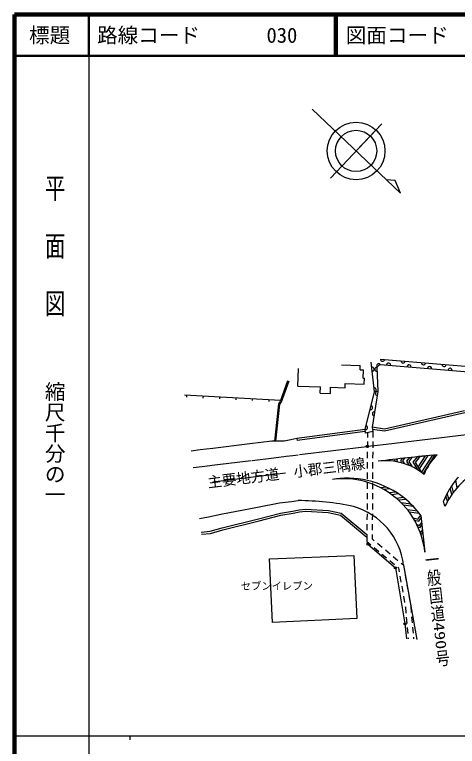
# Model space of a CAD drawing. Units: millimetres, scale not verified. Extents: x 40000 to 680000, y 20000 to 380000.
# Drawn here: x 40000 to 147475, y 202409 to 380000 of the extents above; entities that cross this region are included whole.
import ezdxf
from ezdxf.enums import TextEntityAlignment as Align

# ---------------------------------------------------------------- set-up
doc = ezdxf.new("R2010")
doc.units = ezdxf.units.MM
doc.header["$LTSCALE"] = 1000
doc.header["$PDMODE"] = 32
doc.header["$PDSIZE"] = 500
for name, color, linetype, lineweight in [('M-BGD', 7, 'Continuous', 25), ('M-TTL', 2, 'Continuous', 140), ('M-TTL-BAND', 7, 'Continuous', 25), ('M-TTL-LINE', 7, 'Continuous', 50)]:
    doc.layers.add(name, color=color, linetype=linetype, lineweight=lineweight)
doc.layers.add('M-TTL-TXT', color=7, linetype='Continuous')
doc.styles.add('@ＭＳ ゴシック', font='')
doc.styles.add('ＭＳ ゴシック', font='')
doc.styles.get('@ＭＳ ゴシック').set_extended_font_data('@MS Gothic')
doc.styles.get('ＭＳ ゴシック').set_extended_font_data('MS Gothic')

msp = doc.modelspace()

# ---------------------------------------------------------------- linework, layer by layer
at = {"layer": 'M-BGD'}
for p, q in [((119386, 294977), (123906, 294813)), ((123869, 293814), (123906, 294813)), ((127333, 288462), (126579, 295654)), ((128750, 295111), (127890, 294401)), ((128697, 295116), (151185, 293199)), ((128808, 296411), (151278, 294496)), ((108717, 289858), (108871, 294117)), ((123869, 293814), (124669, 293785)), ((124597, 291787), (124669, 293785)), ((127890, 294401), (128175, 288541)), ((124597, 291787), (124897, 291776)), ((124843, 290277), (124897, 291776)), ((106246, 291139), (104428, 286079)), ((106528, 291037), (104694, 285935)), ((108717, 289858), (114213, 289660)), ((114159, 288161), (114213, 289660)), ((116658, 288070), (116712, 289569)), ((116712, 289569), (120209, 289443)), ((120209, 289443), (120246, 290443)), ((120246, 290443), (124843, 290277)), ((114159, 288161), (116658, 288070)), ((125066, 279292), (127333, 288462)), ((128175, 288541), (126823, 279859)), ((81216, 287688), (104565, 286461)), ((81735, 287660), (81709, 287161)), ((85729, 287450), (85703, 286951)), ((89724, 287240), (89698, 286741)), ((93718, 287031), (93692, 286531)), ((97713, 286821), (97687, 286321)), ((101707, 286611), (101681, 286111)), ((104428, 286079), (104038, 285568)), ((104694, 285935), (104328, 285453)), ((104038, 285568), (103060, 276481)), ((104328, 285453), (103362, 276482)), ((149169, 283859), (129786, 279415)), ((149268, 283369), (129805, 278907)), ((125066, 279292), (108507, 277119)), ((125175, 278399), (125066, 279292)), ((126944, 278867), (125175, 278399)), ((129786, 279415), (126823, 279859)), ((126823, 279859), (126944, 278867)), ((129805, 278907), (126886, 279344)), ((126944, 278867), (126936, 277367)), ((108507, 277119), (107030, 276838)), ((108507, 277119), (108572, 276623)), ((125127, 278796), (108572, 276623)), ((125642, 278522), (125636, 277374)), ((130228, 275792), (149665, 278080)), ((97062, 275822), (88128, 274731)), ((102427, 276477), (97062, 275822)), ((105448, 276493), (102427, 276477)), ((107030, 276838), (105448, 276493)), ((125613, 275229), (127362, 275442)), ((125631, 276374), (125623, 274874)), ((126931, 276367), (126923, 274867)), ((127362, 275442), (130228, 275792)), ((85058, 274356), (82873, 274090)), ((88128, 274731), (85058, 274356)), ((109135, 273216), (125513, 275216)), ((125618, 273874), (125610, 272374)), ((126918, 273867), (126910, 272367)), ((88619, 270711), (97404, 271784)), ((97702, 271820), (102918, 272457)), ((102918, 272457), (105896, 272821)), ((105896, 272821), (107497, 273016)), ((107497, 273016), (108837, 273180)), ((137597, 272677), (139586, 272891)), ((137989, 270150), (139778, 272911)), ((138253, 269730), (140354, 272972)), ((138797, 268866), (141538, 273097)), ((139156, 268592), (142113, 273157)), ((83363, 270070), (85548, 270336)), ((85548, 270336), (88619, 270711)), ((125605, 271374), (125597, 269874)), ((126905, 271367), (126897, 269867)), ((88112, 266619), (105736, 268771)), ((125591, 268874), (125584, 267374)), ((126891, 268867), (126884, 267367)), ((147404, 265152), (147074, 266982)), ((125578, 266374), (125570, 264874)), ((126878, 266367), (126870, 264867)), ((130249, 265343), (128817, 265181)), ((131075, 264933), (129588, 264765)), ((146128, 263532), (145739, 265065)), ((146511, 264056), (146109, 265640)), ((125565, 263874), (125557, 262374)), ((126865, 263867), (126857, 262367)), ((132548, 264093), (130955, 263913)), ((133211, 263665), (131568, 263479)), ((145104, 261927), (144672, 263149)), ((145436, 262487), (144986, 263761)), ((98941, 260436), (104258, 261489)), ((104258, 261489), (107236, 261852)), ((107236, 261852), (108837, 262048)), ((125552, 261374), (125544, 259874)), ((126852, 261367), (126844, 259867)), ((134418, 262795), (132679, 262598)), ((134966, 262354), (133184, 262152)), ((136209, 261221), (133844, 261522)), ((90080, 258750), (98941, 260436)), ((104517, 259000), (107493, 259515)), ((107493, 259515), (109094, 259812)), ((107581, 259023), (109170, 259318)), ((109094, 259812), (110643, 260002)), ((109170, 259318), (110659, 259500)), ((110643, 260002), (116185, 259682)), ((110659, 259500), (116119, 259185)), ((116185, 259682), (119290, 259020)), ((136775, 260645), (134396, 260948)), ((137782, 259509), (135366, 259816)), ((84865, 257751), (87037, 258127)), ((87037, 258127), (90080, 258750)), ((90411, 255461), (99219, 257645)), ((99219, 257645), (104517, 259000)), ((99341, 257161), (104621, 258511)), ((104621, 258511), (107581, 259023)), ((116119, 259185), (119066, 258557)), ((119066, 258557), (125509, 253198)), ((119290, 259020), (125512, 253845)), ((125539, 258874), (125531, 257374)), ((126839, 258867), (126831, 257367)), ((138231, 258947), (135793, 259258)), ((138630, 258416), (139589, 249520)), ((90541, 254978), (99341, 257161)), ((125526, 256374), (125518, 254874)), ((126825, 256367), (126818, 254867)), ((85272, 254409), (87434, 254600)), ((85333, 253913), (87527, 254106)), ((87434, 254600), (90411, 255461)), ((87527, 254106), (90541, 254978)), ((125512, 253874), (125503, 252136)), ((126812, 253867), (126806, 252742)), ((126806, 252742), (127303, 252328)), ((125503, 252136), (126470, 251330)), ((127238, 250689), (128391, 249729)), ((128071, 251688), (129223, 250727)), ((129159, 249088), (130311, 248128)), ((129991, 250087), (131143, 249126)), ((131079, 247487), (132231, 246527)), ((131911, 248486), (133063, 247525)), ((133831, 246885), (134368, 246438)), ((132999, 245886), (133170, 245744)), ((133170, 245744), (133348, 244735)), ((134368, 246438), (134628, 244960)), ((134428, 246380), (137595, 228349)), ((133521, 243750), (133782, 242273)), ((134802, 243976), (135062, 242498)), ((133955, 241288), (134215, 239811)), ((135235, 241513), (135496, 240036)), ((134389, 238826), (134649, 237349)), ((135669, 239051), (135929, 237574)), ((134823, 236364), (134864, 236130)), ((134849, 236238), (134986, 234744)), ((136103, 236589), (136144, 236356)), ((136144, 236356), (136281, 234862)), ((135077, 233748), (135214, 232254)), ((136372, 233866), (136508, 232373)), ((135305, 231258), (135441, 229765)), ((136599, 231377), (136736, 229883)), ((135532, 228769), (135553, 228542)), ((136827, 228887), (136858, 228542))]:
    msp.add_line(p, q, dxfattribs=at)
for points in [[(112225, 357054), (133667, 336703), (132360, 339750), (130280, 339918)], [(122902, 346920), (129144, 353497), (116649, 340332)], [(132242, 272079), (132146, 271955), (132416, 271525)], [(132865, 272150), (132666, 271892), (132958, 271427)], [(134042, 272283), (133649, 271773), (134027, 271172)], [(134664, 272353), (134169, 271710), (134619, 270994)], [(135840, 272484), (135152, 271591), (135803, 270557)], [(136461, 272552), (135672, 271528), (136471, 270258)], [(137715, 272689), (136693, 271364), (137873, 269490)], [(138335, 272756), (137241, 271338), (138784, 268888)], [(136723, 257883), (137899, 257562), (138568, 258501)], [(137054, 257326), (138083, 257045), (138687, 257892)], [(137641, 256223), (138320, 256038), (138812, 256728)], [(137896, 255687), (138460, 255533), (138878, 256120)], [(138346, 254622), (138741, 254514), (139010, 254891)], [(138539, 254102), (138881, 254009), (139076, 254283)], [(125719, 251510), (132424, 245749), (134755, 232152), (135129, 228542)]]:
    msp.add_lwpolyline(points, dxfattribs=at)
msp.add_lwpolyline([(101893, 247938), (122317, 248722), (123037, 233426), (102599, 232491)], close=True, dxfattribs=at)
for centre, radius in [((122902, 346920), 7000), ((122902, 346920), 5000), ((125625, 275230), 50), ((125625, 275230), 40), ((125625, 275230), 30), ((125625, 275230), 20), ((125625, 275230), 10), ((125719, 251510), 250), ((132424, 245749), 250), ((134755, 232152), 250)]:
    msp.add_circle(centre, radius, dxfattribs=at)
for centre, radius, start, end in [((128365, 294793), 500, 39.5285, 219.5285), ((129306, 296369), 500, 175.12813, 355.12813), ((130759, 294940), 500, 355.12813, 175.12813), ((134288, 295944), 500, 175.12813, 355.12813), ((135741, 294515), 500, 355.12813, 175.12813), ((139270, 295519), 500, 175.12813, 355.12813), ((144252, 295095), 500, 175.12813, 355.12813), ((126759, 293932), 500, 275.98304, 95.98304), ((127914, 293901), 500, 92.78379, 272.78379), ((140723, 294091), 500, 355.12813, 175.12813), ((145704, 293666), 500, 355.12813, 175.12813), ((127280, 288960), 500, 275.98304, 95.98304), ((128098, 288046), 500, 81.15081, 261.15081), ((126386, 284632), 500, 256.11582, 76.11582), ((127328, 283106), 500, 81.15081, 261.15081), ((125186, 279778), 500, 256.11582, 76.11582), ((245695, -721464), 1000000, 95.92086, 96.74461), ((130013, 256719), 15000, 51.30697, 96.74461), ((153255, 262704), 15000, 135.58867, 157.57274), ((162456, 251984), 20000, 120.00144, 154.08306), ((119704, 247378), 20000, 6.14838, 97.40934), ((120672, 244983), 22500, 51.48401, 97.37107), ((164842, 253178), 22500, 140.57538, 157.2343), ((153255, 262704), 7500, 137.90291, 140.57538), ((108717, 196921), 65127, 77.98378, 89.89471), ((120488, 245203), 22444, 36.06582, 50.76802), ((130013, 256719), 15000, 15.48861, 20.1439), ((117624, 244334), 16927, 6.94258, 74.12011)]:
    msp.add_arc(centre, radius, start, end, dxfattribs=at)
msp.add_point((125625, 275230), dxfattribs=at)
at = {"layer": 'M-TTL'}
for p, q in [((40000, 380000), (40000, 20000)), ((680000, 380000), (40000, 380000))]:
    msp.add_line(p, q, dxfattribs=at)
at = {"layer": 'M-TTL-BAND'}
for p, q in [((58000, 370000), (58000, 20000)), ((40000, 205000), (579000, 205000)), ((68000, 205000), (68000, 204000))]:
    msp.add_line(p, q, dxfattribs=at)
at = {"layer": 'M-TTL-LINE'}
for p, q in [((58000, 380000), (58000, 370000)), ((117750, 380000), (117750, 370000)), ((118250, 380000), (118250, 370000)), ((40000, 370000), (680000, 370000))]:
    msp.add_line(p, q, dxfattribs=at)

# ---------------------------------------------------------------- texts
at = {"layer": 'M-BGD', "style": 'ＭＳ ゴシック'}
msp.add_text('主要地方道\u3000小郡三隅線', height=2566, rotation=6.963, dxfattribs=at).set_placement((125070, 271133), align=Align.MIDDLE_RIGHT)
at = {"layer": 'M-BGD', "style": '@ＭＳ ゴシック', "width": 1.25}
msp.add_text('一般国道490号', height=2566, rotation=276.148, dxfattribs=at).set_placement((141055, 249916), align=Align.MIDDLE_LEFT)
at = {"layer": 'M-BGD', "style": 'ＭＳ ゴシック'}
msp.add_text('セブンイレブン', height=1833, dxfattribs=at).set_placement((103649, 241344), align=Align.MIDDLE_CENTER)
at = {"layer": 'M-TTL-BAND', "style": '@ＭＳ ゴシック', "width": 1.4}
msp.add_text('平  面  図', height=3666, rotation=270, dxfattribs=at).set_placement((49777, 306475), align=Align.MIDDLE_RIGHT)
at = {"layer": 'M-TTL-BAND', "style": '@ＭＳ ゴシック'}
msp.add_text('縮尺千分の一', height=3666, rotation=270, dxfattribs=at).set_placement((49777, 261030), align=Align.MIDDLE_RIGHT)
at = {"layer": 'M-TTL-TXT', "style": 'ＭＳ ゴシック'}
msp.add_text('標題', height=3666, dxfattribs=at).set_placement((48500, 375000), align=Align.MIDDLE_CENTER)
for s, p in [('路線コード', (60000, 375000)), ('030', (101142, 375000)), ('図面コード', (120380, 375000))]:
    msp.add_text(s, height=3666, dxfattribs=at).set_placement(p, align=Align.MIDDLE_LEFT)

doc.saveas('drawing.dxf')
